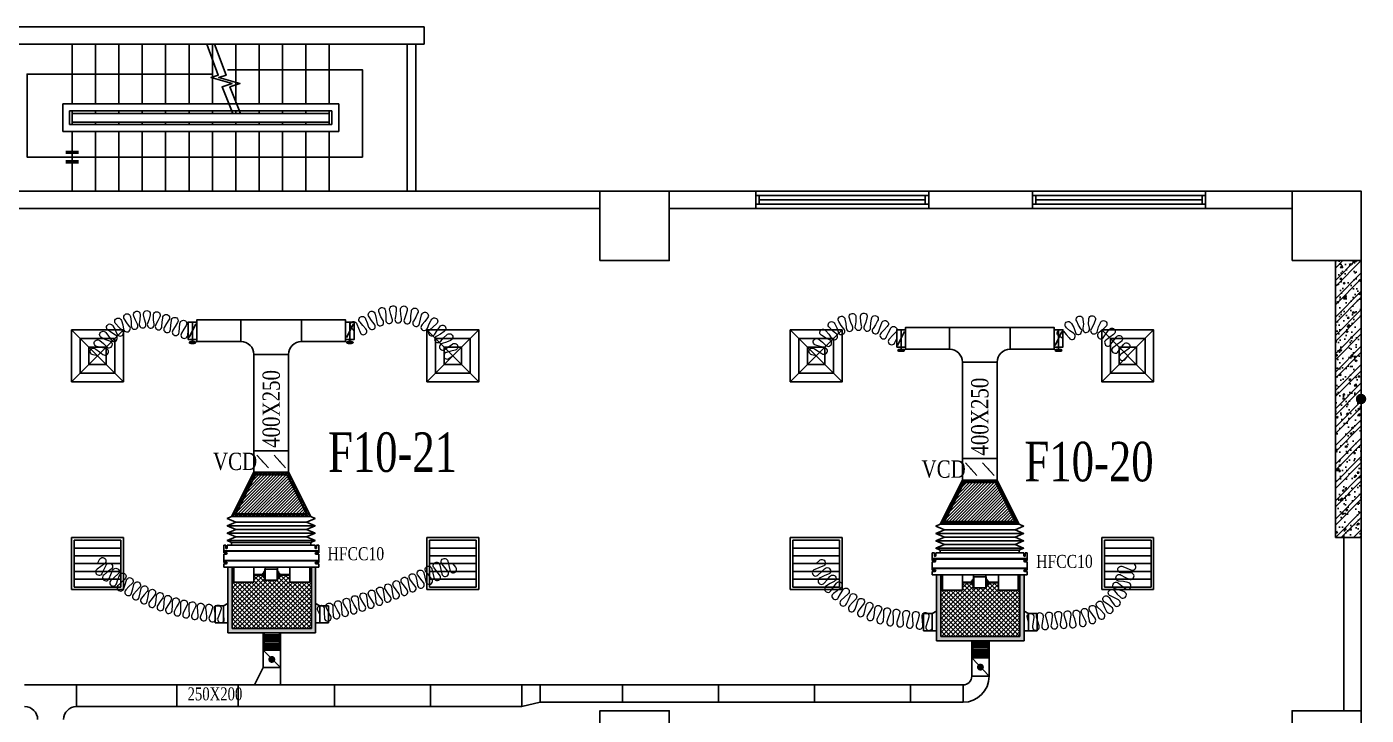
# Model space of a CAD drawing. Header units: metres. Extents: x 352651 to 1421851, y -87441 to -24441.
# Drawn here: x 1188707 to 1204189, y -40510 to -32560 of the extents above; entities that cross this region are included whole.
import ezdxf
from ezdxf.enums import TextEntityAlignment as Align

# ---------------------------------------------------------------- set-up
doc = ezdxf.new("R2010")
doc.units = ezdxf.units.M
doc.header["$LTSCALE"] = 300
doc.header["$MEASUREMENT"] = 0
for name, color, linetype in [('bat noi mem', 4, 'CONTINUOUS'), ('CUA', 8, 'CONTINUOUS'), ('CUAGIO', 2, 'CONTINUOUS'), ('HATCH', 145, 'CONTINUOUS'), ('KT', 1, 'CONTINUOUS'), ('THAY', 9, 'CONTINUOUS'), ('thiet bi', 11, 'CONTINUOUS'), ('TUONG', 7, 'CONTINUOUS'), ('vach', 6, 'CONTINUOUS')]:
    doc.layers.add(name, color=color, linetype=linetype)
doc.layers.add('noi mem', color=5, linetype='BATTING', lineweight=0)
doc.styles.add('PHU', font='vntimeh.shx', dxfattribs={"width": 0.8})
doc.styles.add('ROMANS', font='romans.shx', dxfattribs={"width": 0.75, "bigfont": 'romancvn.shx'})
doc.linetypes.add('BATTING', pattern='A,0.0001,-0.1,[134,ltypeshp.shx,S=0.1,R=0,X=-0.1,Y=0],-0.2,[134,ltypeshp.shx,S=0.1,R=180,X=0.1,Y=0],-0.1', length=0.4001)

# ---------------------------------------------------------------- blocks, each defined once
blk = doc.blocks.new('cot1')
at = {"layer": 'vach'}
blk.add_lwpolyline([(-400, -400), (400, -400), (400, 400), (-400, 400)], close=True, dxfattribs=at)
blk = doc.blocks.new('SAD')
at = {"layer": 'CUAGIO', "color": 8}
for p, q in [((-300, -300), (300, 300)), ((300, -300), (-300, 300))]:
    blk.add_line(p, q, dxfattribs=at)
at = {"layer": 'CUAGIO'}
blk.add_lwpolyline([(300, -300), (300, 300), (-300, 300), (-300, -300)], close=True, dxfattribs=at)
at = {"layer": 'CUAGIO', "color": 8}
for points in [[(200, -200), (200, 200), (-200, 200), (-200, -200)], [(100, -100), (100, 100), (-100, 100), (-100, -100)]]:
    blk.add_lwpolyline(points, close=True, dxfattribs=at)
blk = doc.blocks.new('SAG')
at = {"layer": 'CUAGIO'}
for p, q in [((-300, 300), (-300, -300)), ((300, 300), (-300, 300)), ((300, -300), (300, 300)), ((-300, -300), (300, -300))]:
    blk.add_line(p, q, dxfattribs=at)
at = {"layer": 'CUAGIO', "color": 8}
for p, q in [((-270, 270), (-270, -270)), ((270, 270), (-270, 270)), ((-180, -270), (-180, 270)), ((-90, -270), (-90, 270)), ((0, -270), (0, 270)), ((90, -270), (90, 270)), ((180, -270), (180, 270)), ((270, -270), (270, 270)), ((-270, -270), (270, -270))]:
    blk.add_line(p, q, dxfattribs=at)
blk = doc.blocks.new('1-van gio D200')
at = {"layer": 'CUAGIO'}
h = blk.add_hatch(dxfattribs=at)
h.set_pattern_fill('ANSI31', color=256, scale=100, style=0)
edge = h.paths.add_edge_path()
edge.add_ellipse((486127, -58494), major_axis=(-38.1, 0), ratio=0.310482, start_angle=0, end_angle=360, ccw=False)
for p, q in [((486167, -58437), (486087, -58277)), ((486127, -58257), (486127, -58494))]:
    blk.add_line(p, q, dxfattribs=at)
at = {"layer": 'CUAGIO', "const_width": 3}
for points in [[(486127, -58457), (486177, -58457), (486177, -58257), (486077, -58257), (486077, -58457), (486127, -58457)], [(486167, -58437), (486087, -58277)], [(486127, -58257), (486127, -58494)]]:
    blk.add_lwpolyline(points, dxfattribs=at)
at = {"layer": 'CUAGIO'}
blk.add_lwpolyline([(486177, -58457), (486077, -58457), (486077, -58257), (486177, -58257)], close=True, dxfattribs=at)
at = {"layer": 'CUAGIO', "const_width": 5.35}
blk.add_lwpolyline([(486131, -58357, -1), (486123, -58357, -1)], format="xyb", close=True, dxfattribs=at)
at = {"layer": 'CUAGIO', "extrusion": (0, 0, -1)}
blk.add_ellipse((486127, -58494), major_axis=(-38.1, 0), ratio=0.310482, start_param=-1.570796, end_param=4.712389, dxfattribs=at)
blk = doc.blocks.new('bac noi mem')
at = {"layer": 'bat noi mem'}
for p, q in [((493887, -64673), (493867, -64693)), ((494067, -64693), (493867, -64693)), ((493867, -64693), (493887, -64713)), ((493887, -64713), (493867, -64733)), ((494047, -64673), (493887, -64673)), ((494047, -64713), (493887, -64713)), ((494047, -64673), (494067, -64693)), ((494067, -64693), (494047, -64713)), ((494047, -64713), (494067, -64733)), ((494067, -64733), (493867, -64733)), ((493867, -64733), (493887, -64753)), ((493887, -64753), (493867, -64773)), ((494067, -64773), (493867, -64773)), ((493867, -64773), (493887, -64793)), ((493887, -64793), (493867, -64813)), ((494067, -64813), (493867, -64813)), ((493867, -64813), (493887, -64833)), ((493887, -64833), (493867, -64853)), ((494067, -64853), (493867, -64853)), ((493867, -64853), (493887, -64873)), ((494047, -64753), (493887, -64753)), ((494047, -64793), (493887, -64793)), ((494047, -64833), (493887, -64833)), ((494067, -64733), (494047, -64753)), ((494047, -64753), (494067, -64773)), ((494067, -64773), (494047, -64793)), ((494047, -64793), (494067, -64813)), ((494067, -64813), (494047, -64833)), ((494047, -64833), (494067, -64853)), ((494067, -64853), (494047, -64873)), ((494047, -64873), (493887, -64873))]:
    blk.add_line(p, q, dxfattribs=at)

msp = doc.modelspace()

# ---------------------------------------------------------------- hatches: boundary and pattern name
at = {"layer": 'CUAGIO'}
h = msp.add_hatch(dxfattribs=at)
h.set_pattern_fill('DOTS', color=256, scale=200, style=0)
h.set_pattern_definition([(0, (356591.88, -151738.956), (6.25, 12.5), [0, -12.5])])
h.paths.add_polyline_path([(1191732.1, -37705), (1191532.1, -37705), (1191532.1, -37735), (1191713.7, -37735), (1191835.7, -37977.1), (1191869.3, -37977.1)])
h.paths.add_polyline_path([(1191869.3, -37977.1), (1191835.7, -37977.1), (1191940.4, -38185), (1191532.1, -38185), (1191532.1, -38215), (1191989.1, -38215)])
h.paths.add_polyline_path([(1191532.1, -38185), (1191123.9, -38185), (1191228.6, -37977.1), (1191195, -37977.1), (1191075.1, -38215), (1191532.1, -38215)])
h.paths.add_polyline_path([(1191350.6, -37735), (1191532.1, -37735), (1191532.1, -37705), (1191332.1, -37705), (1191195, -37977.1), (1191228.6, -37977.1)])
h = msp.add_hatch(dxfattribs=at)
h.set_pattern_fill('ANSI31', color=256, scale=200, style=0)
h.set_pattern_definition([(45, (356591.88, -151738.956), (-17.6776695, 17.6776695), [])])
h.paths.add_polyline_path([(1191835.7, -37977.1), (1191532.1, -37977.1), (1191532.1, -38185), (1191940.4, -38185)])
h.paths.add_polyline_path([(1191713.7, -37735), (1191532.1, -37735), (1191532.1, -37977.1), (1191835.7, -37977.1)])
h.paths.add_polyline_path([(1191532.1, -37735), (1191350.6, -37735), (1191228.6, -37977.1), (1191532.1, -37977.1)])
h.paths.add_polyline_path([(1191532.1, -37977.1), (1191228.6, -37977.1), (1191123.9, -38185), (1191532.1, -38185)])
h = msp.add_hatch(dxfattribs=at)
h.set_pattern_fill('DOTS', color=256, scale=200, style=0)
h.set_pattern_definition([(0, (356591.88, -151738.829), (6.25, 12.5), [0, -12.5])])
h.paths.add_polyline_path([(1200130.7, -38273.9), (1199314.1, -38273.9), (1199540.9, -37823.9), (1199903.9, -37823.9)], flags=16)
h.paths.add_polyline_path([(1200179.4, -38303.9), (1199265.4, -38303.9), (1199522.4, -37793.9), (1199922.4, -37793.9)])
h = msp.add_hatch(dxfattribs=at)
h.set_pattern_fill('ANSI31', color=256, scale=200, style=0)
h.set_pattern_definition([(45, (356591.88, -151738.829), (-17.6776695, 17.6776695), [])])
h.paths.add_polyline_path([(1199981.1, -37977), (1199932.1, -37977), (1199932.1, -38273.9), (1200130.7, -38273.9)])
h.paths.add_polyline_path([(1199932.1, -37977), (1199463.7, -37977), (1199332.1, -38238.1), (1199332.1, -38273.9), (1199932.1, -38273.9)])
h.paths.add_polyline_path([(1199932.1, -37879.9), (1199903.9, -37823.9), (1199540.9, -37823.9), (1199463.7, -37977), (1199932.1, -37977)])
h.paths.add_polyline_path([(1199932.1, -37879.9), (1199932.1, -37977), (1199981.1, -37977)])
h = msp.add_hatch(dxfattribs=at)
h.set_pattern_fill('DOTS', color=2, scale=200, style=0)
h.set_pattern_definition([(0, (618427.114, 18031.954), (6.25, 12.5), [0, -12.5])])
h.paths.add_polyline_path([(1191996.1, -39510.5), (1191082.5, -39510.5), (1191082.5, -38800.5), (1191032.5, -38800.5), (1191032.5, -39510.5), (1191032.5, -39560.5), (1192046.1, -39560.5), (1192046.1, -39510.5), (1192046.1, -38800.5), (1191996.1, -38800.5)])
at = {"layer": 'CUAGIO', "ltscale": 1.5}
h = msp.add_hatch(dxfattribs=at)
h.set_pattern_fill('ANSI37', color=9, scale=300, style=0)
h.set_pattern_definition([(45, (729253.715, -450.908), (-26.5165043, 26.5165043), []), (135, (729253.715, -450.908), (-26.5165043, -26.5165043), [])])
h.paths.add_polyline_path([(1191996.1, -39510.5), (1191996.1, -38800.5), (1191977, -38800.5), (1191977, -38975.5), (1191746.8, -38975.5), (1191746.8, -38892.6), (1191627.1, -38892.6), (1191627.1, -38908.2), (1191616.6, -38908.2), (1191616.6, -38924), (1191606.7, -38924), (1191606.7, -38949, -1), (1191600.2, -38951.1), (1191464, -38951.1, -1), (1191457.6, -38949), (1191457.6, -38924), (1191447.7, -38924), (1191447.7, -38908.2), (1191437.1, -38908.2), (1191437.1, -38892.6), (1191331.9, -38892.6), (1191331.9, -38975.5), (1191101.7, -38975.5), (1191101.7, -38800.5), (1191082.5, -38800.5), (1191082.5, -39510.5)])
at = {"layer": 'CUAGIO'}
h = msp.add_hatch(dxfattribs=at)
h.set_pattern_fill('DOTS', color=2, scale=200, style=0)
h.set_pattern_definition([(0, (626617.373, 17943.081), (6.25, 12.5), [0, -12.5])])
h.paths.add_polyline_path([(1200186.4, -39599.4), (1199272.8, -39599.4), (1199272.8, -38889.4), (1199222.8, -38889.4), (1199222.8, -39599.4), (1199222.8, -39649.4), (1200236.4, -39649.4), (1200236.4, -39599.4), (1200236.4, -38889.4), (1200186.4, -38889.4)])
at = {"layer": 'CUAGIO', "ltscale": 1.5}
h = msp.add_hatch(dxfattribs=at)
h.set_pattern_fill('ANSI37', color=9, scale=300, style=0)
h.set_pattern_definition([(45, (737443.974, -539.78), (-26.5165043, 26.5165043), []), (135, (737443.974, -539.78), (-26.5165043, -26.5165043), [])])
h.paths.add_polyline_path([(1200186.4, -39599.4), (1200186.4, -38889.4), (1200167.3, -38889.4), (1200167.3, -39064.4), (1199937.1, -39064.4), (1199937.1, -38981.5), (1199817.4, -38981.5), (1199817.4, -38997.1), (1199806.9, -38997.1), (1199806.9, -39012.9), (1199797, -39012.9), (1199797, -39037.9, -1), (1199790.5, -39040), (1199654.3, -39040, -1), (1199647.8, -39037.9), (1199647.8, -39012.9), (1199637.9, -39012.9), (1199637.9, -38997.1), (1199627.4, -38997.1), (1199627.4, -38981.5), (1199522.1, -38981.5), (1199522.1, -39064.4), (1199291.9, -39064.4), (1199291.9, -38889.4), (1199272.8, -38889.4), (1199272.8, -39599.4)])
at = {"layer": 'HATCH', "linetype": 'Continuous'}
h = msp.add_hatch(dxfattribs=at)
h.set_pattern_fill('ANSI32,_O', color=256, scale=400)
h.set_pattern_definition([(45, (715499.62, -347750.56), (-106.066017, 106.066017), []), (45, (715570.34, -347750.56), (-106.066017, 106.066017), [])])
h.paths.add_polyline_path([(1204032.1, -35259.6), (1203832.1, -35259.6), (1203832.1, -38459.6), (1204032.1, -38459.6)])
h.paths.add_polyline_path([(1204132.1, -35259.6), (1204032.1, -35259.6), (1204032.1, -38459.6), (1204132.1, -38459.6)])
h = msp.add_hatch(dxfattribs=at)
h.set_pattern_fill('AR-CONC,_O', color=256, scale=30)
h.set_pattern_definition([(50, (715499.62, -347750.56), (215.178055, -18.82564), [22.5, -247.5]), (355, (715499.62, -347750.56), (-41.6254, 225.65764), [18, -198]), (100.4514, (715517.56, -347752.12), (173.552815, 206.83186), [19.12206, -210.34263]), (46.1842, (715499.62, -347690.56), (320.17231, -49.6557), [33.75, -371.25]), (96.6356, (715526.3, -347694.7), (280.39881, 292.23536), [28.68309, -315.5139]), (351.1842, (715499.62, -347690.56), (280.39858, 292.23558), [27, -297]), (21, (715529.62, -347705.56), (179.072116, -120.785667), [22.5, -247.5]), (326, (715529.62, -347705.56), (72.9946, 217.54501), [18, -198]), (71.4514, (715544.55, -347715.62), (252.06679, 96.75915), [19.12206, -210.34263]), (37.5, (715499.624, -347750.556), (3.647957, 99.868156), [0, -195.6, 0, -201, 0, -198.75]), (7.5, (715499.62, -347750.56), (78.920861, 118.323514), [0, -114.6, 0, -191.1, 0, -75.75]), (327.5, (715432.724, -347750.556), (160.146731, -6.766462), [0, -75, 0, -234, 0, -310.5]), (317.5, (715402.72, -347750.56), (174.95585, 30.031495), [0, -97.5, 0, -155.4, 0, -220.5])])
h.paths.add_polyline_path([(1204032.1, -35259.6), (1203832.1, -35259.6), (1203832.1, -38459.6), (1204032.1, -38459.6)])
h.paths.add_polyline_path([(1204132.1, -35259.6), (1204032.1, -35259.6), (1204032.1, -38459.6), (1204132.1, -38459.6), (1204132.1, -36888, -0.4466567), (1204098.9, -36858.2, -0.4466567), (1204132.1, -36828.4)])

# ---------------------------------------------------------------- linework, layer by layer
at = {"layer": 'bat noi mem'}
for p, q in [((1191989.1, -38215), (1191075.1, -38215)), ((1192039.1, -38322.2), (1191025.1, -38322.2)), ((1191125.1, -38279.3), (1191939.1, -38279.3)), ((1191125.1, -38365), (1191939.1, -38365)), ((1200179.4, -38303.9), (1199265.4, -38303.9)), ((1199315.4, -38368.2), (1200129.4, -38368.2)), ((1192039.1, -38407.9), (1191025.1, -38407.9)), ((1191025.1, -38493.6), (1192039.1, -38493.6)), ((1191939.1, -38450.8), (1191125.1, -38450.8)), ((1200229.4, -38411.1), (1199215.4, -38411.1)), ((1200229.4, -38496.8), (1199215.4, -38496.8)), ((1199315.4, -38453.9), (1200129.4, -38453.9)), ((1200129.4, -38539.6), (1199315.4, -38539.6)), ((1199215.4, -38582.5), (1200229.4, -38582.5))]:
    msp.add_line(p, q, dxfattribs=at)
for points in [[(1191075.1, -38515), (1191025.1, -38493.6), (1191125.1, -38450.8), (1191025.1, -38407.9), (1191125.1, -38365), (1191025.1, -38322.2), (1191125.1, -38279.3), (1191025.1, -38236.5), (1191075.1, -38215)], [(1191989.1, -38515), (1192039.1, -38493.6), (1191939.1, -38450.8), (1192039.1, -38407.9), (1191939.1, -38365), (1192039.1, -38322.2), (1191939.1, -38279.3), (1192039.1, -38236.5), (1191989.1, -38215)], [(1199265.4, -38603.9), (1199215.4, -38582.5), (1199315.4, -38539.6), (1199215.4, -38496.8), (1199315.4, -38453.9), (1199215.4, -38411.1), (1199315.4, -38368.2), (1199215.4, -38325.3), (1199265.4, -38303.9)], [(1200179.4, -38603.9), (1200229.4, -38582.5), (1200129.4, -38539.6), (1200229.4, -38496.8), (1200129.4, -38453.9), (1200229.4, -38411.1), (1200129.4, -38368.2), (1200229.4, -38325.3), (1200179.4, -38303.9)]]:
    msp.add_lwpolyline(points, dxfattribs=at)
at = {"layer": 'CUA', "linetype": 'Continuous'}
for p, q in [((1197132.1, -34509.6), (1199132.1, -34509.6)), ((1199132.1, -34509.6), (1197132.1, -34509.6)), ((1200332.1, -34509.6), (1202332.1, -34509.6)), ((1202332.1, -34509.6), (1200332.1, -34509.6)), ((1199132.1, -34609.6), (1197132.1, -34609.6)), ((1199092.1, -34559.6), (1197172.1, -34559.6)), ((1202332.1, -34609.6), (1200332.1, -34609.6)), ((1202292.1, -34559.6), (1200372.1, -34559.6))]:
    msp.add_line(p, q, dxfattribs=at)
for points in [[(1197132.1, -34609.6), (1197172.1, -34609.6), (1197172.1, -34509.6), (1197132.1, -34509.6)], [(1199132.1, -34609.6), (1199092.1, -34609.6), (1199092.1, -34509.6), (1199132.1, -34509.6)], [(1200332.1, -34609.6), (1200372.1, -34609.6), (1200372.1, -34509.6), (1200332.1, -34509.6)], [(1202332.1, -34609.6), (1202292.1, -34609.6), (1202292.1, -34509.6), (1202332.1, -34509.6)]]:
    msp.add_lwpolyline(points, close=True, dxfattribs=at)
at = {"layer": 'CUAGIO', "ltscale": 1.5}
for p, q in [((1191882.1, -35945), (1191182.1, -35945)), ((1200072.4, -36033.9), (1199372.4, -36033.9)), ((1189282.1, -40160.3), (1188682.1, -40160.3))]:
    msp.add_line(p, q, dxfattribs=at)
at = {"layer": 'CUAGIO', "color": 2}
for p, q in [((1191332.1, -36345), (1191332.1, -37455)), ((1191732.1, -37455), (1191732.1, -36345)), ((1199522.4, -36433.9), (1199522.4, -37543.9)), ((1199922.4, -37543.9), (1199922.4, -36433.9)), ((1191032.5, -39510.5), (1191032.5, -39560.5)), ((1191996.1, -39510.5), (1191082.5, -39510.5)), ((1192046.1, -39510.5), (1192046.1, -39560.5)), ((1199222.8, -39599.4), (1199222.8, -39649.4)), ((1200186.4, -39599.4), (1199272.8, -39599.4)), ((1200236.4, -39599.4), (1200236.4, -39649.4))]:
    msp.add_line(p, q, dxfattribs=at)
at = {"layer": 'CUAGIO'}
for p, q in [((1191732.1, -36345), (1191332.1, -36345)), ((1199922.4, -36433.9), (1199522.4, -36433.9)), ((1191499.1, -37654.3), (1191365.2, -37505.8)), ((1191699.1, -37654.3), (1191565.2, -37505.8)), ((1199689.3, -37743.2), (1199555.5, -37594.6)), ((1199889.3, -37743.2), (1199755.5, -37594.6)), ((1191032.5, -39510.5), (1191032.5, -38800.5)), ((1191082.5, -38800.5), (1191082.5, -38800.5)), ((1191082.5, -39510.5), (1191082.5, -38800.5)), ((1191996.1, -38800.5), (1191996.1, -38800.5)), ((1191996.1, -39510.5), (1191996.1, -38800.5)), ((1192046.1, -39510.5), (1192046.1, -38800.5)), ((1199222.8, -39599.4), (1199222.8, -38889.4)), ((1199272.8, -38889.4), (1199272.8, -38889.4)), ((1199272.8, -39599.4), (1199272.8, -38889.4)), ((1200186.4, -38889.4), (1200186.4, -38889.4)), ((1200186.4, -39599.4), (1200186.4, -38889.4)), ((1200236.4, -39599.4), (1200236.4, -38889.4)), ((1190882.8, -39245.2), (1190882.8, -39445.2)), ((1190982.5, -39245.2), (1190982.5, -39445.2)), ((1190982.5, -39445.2), (1190982.5, -39245.2)), ((1190982.5, -39445.2), (1190982.5, -39245.2)), ((1192096.1, -39445.2), (1192096.1, -39245.2)), ((1192096.1, -39445.2), (1192096.1, -39245.2)), ((1192096.1, -39445.2), (1192096.1, -39245.2)), ((1192195.8, -39245.2), (1192195.8, -39445.2)), ((1190982.5, -39445.2), (1190882.8, -39445.2)), ((1192096.1, -39445.2), (1192195.8, -39445.2)), ((1199073.1, -39334.1), (1199073.1, -39534.1)), ((1199172.8, -39334.1), (1199172.8, -39534.1)), ((1199172.8, -39534.1), (1199172.8, -39334.1)), ((1199172.8, -39534.1), (1199172.8, -39334.1)), ((1200286.4, -39534.1), (1200286.4, -39334.1)), ((1200286.4, -39534.1), (1200286.4, -39334.1)), ((1200286.4, -39534.1), (1200286.4, -39334.1)), ((1200386.1, -39334.1), (1200386.1, -39534.1)), ((1192046.1, -39560.5), (1191032.5, -39560.5)), ((1199172.8, -39534.1), (1199073.1, -39534.1)), ((1200286.4, -39534.1), (1200386.1, -39534.1)), ((1191439.3, -39960.5), (1191439.3, -39740.6)), ((1191639.3, -39760.5), (1191439.3, -39760.5)), ((1191439.3, -39760.5), (1191639.3, -39960.5)), ((1191639.3, -40160.5), (1191639.3, -39740.6)), ((1200236.4, -39649.4), (1199222.8, -39649.4)), ((1199829.6, -40060.3), (1199829.6, -39649.4)), ((1199629.6, -40060.3), (1199629.6, -39835.1)), ((1199829.6, -39849.4), (1199629.6, -39849.4)), ((1199629.6, -39849.4), (1199829.6, -40060.3)), ((1199829.6, -40060.3), (1199829.6, -39915.3)), ((1191439.3, -39960.5), (1191339.3, -40160.5)), ((1191439.3, -39960.5), (1191639.3, -39960.5)), ((1191639.3, -39960.5), (1191439.3, -39960.5)), ((1199629.6, -40060.3), (1199829.6, -40060.3)), ((1199829.6, -40060.3), (1199629.6, -40060.3)), ((1199829.6, -40060.3), (1199629.6, -40060.3)), ((1189282.1, -40160.3), (1199529.6, -40160.3)), ((1189282.1, -40160.3), (1189282.1, -40410.3)), ((1190442, -40160.3), (1190442, -40410.3)), ((1191152, -40160.3), (1191152, -40410.3)), ((1192262, -40160.3), (1192262, -40410.3)), ((1193372, -40160.3), (1193372, -40410.3)), ((1194430.8, -40410.3), (1194430.8, -40160.3)), ((1194640.8, -40160.3), (1194640.8, -40360.3)), ((1195592, -40160.3), (1195592, -40360.3)), ((1196702, -40160.3), (1196702, -40360.3)), ((1197812, -40160.3), (1197812, -40360.3)), ((1198922, -40160.3), (1198922, -40360.3)), ((1199529.6, -40160.3), (1199529.6, -40360.3)), ((1194430.8, -40410.3), (1194640.8, -40360.3)), ((1194640.8, -40360.3), (1199529.6, -40360.3)), ((1189282.1, -40410.3), (1194430.8, -40410.3))]:
    msp.add_line(p, q, dxfattribs=at)
for points in [[(1190622.1, -35970), (1190672.1, -35970), (1190672.1, -36170), (1190622.1, -36170)], [(1191182.1, -36195), (1190672.1, -36195), (1190672.1, -35945), (1191182.1, -35945)], [(1191882.1, -36195), (1192392.1, -36195), (1192392.1, -35945), (1191882.1, -35945)], [(1192392.1, -35970), (1192442.1, -35970), (1192442.1, -36170), (1192392.1, -36170)], [(1198812.4, -36058.9), (1198862.4, -36058.9), (1198862.4, -36258.9), (1198812.4, -36258.9)], [(1199372.4, -36283.9), (1198862.4, -36283.9), (1198862.4, -36033.9), (1199372.4, -36033.9)], [(1200072.4, -36283.9), (1200582.4, -36283.9), (1200582.4, -36033.9), (1200072.4, -36033.9)], [(1200582.4, -36058.9), (1200632.4, -36058.9), (1200632.4, -36258.9), (1200582.4, -36258.9)], [(1191332.1, -37455), (1191732.1, -37455), (1191732.1, -37705), (1191332.1, -37705)], [(1199522.4, -37543.9), (1199922.4, -37543.9), (1199922.4, -37793.9), (1199522.4, -37793.9)], [(1191989.1, -38215), (1191075.1, -38215), (1191332.1, -37705), (1191732.1, -37705)], [(1191940.4, -38185), (1191123.9, -38185), (1191350.6, -37735), (1191713.7, -37735)], [(1200179.4, -38303.9), (1199265.4, -38303.9), (1199522.4, -37793.9), (1199922.4, -37793.9)], [(1200130.7, -38273.9), (1199314.1, -38273.9), (1199540.9, -37823.9), (1199903.9, -37823.9)], [(1191439.3, -39760.5), (1191639.3, -39760.5), (1191639.3, -39560.5), (1191439.3, -39560.5)], [(1199829.6, -39649.4), (1199629.6, -39649.4), (1199629.6, -39849.4), (1199829.6, -39849.4)]]:
    msp.add_lwpolyline(points, close=True, dxfattribs=at)
for points, const_width in [([(1191427.1, -37580, 1), (1191437.1, -37580, 1)], 10), ([(1191627.1, -37580, 1), (1191637.1, -37580, 1)], 10), ([(1199617.4, -37668.9, 1), (1199627.4, -37668.9, 1)], 10), ([(1199817.4, -37668.9, 1), (1199827.4, -37668.9, 1)], 10), ([(1191519.3, -39866, 1), (1191559.3, -39866, 1)], 40), ([(1199709.6, -39954.9, 1), (1199749.6, -39954.9, 1)], 40)]:
    msp.add_lwpolyline(points, format="xyb", close=True, dxfattribs=dict(at, const_width=const_width))
for points in [[(1190882.8, -39245.2), (1190982.5, -39245.2)], [(1191032.5, -39220), (1190982.5, -39245.2)], [(1192046.1, -39220), (1192096.1, -39245.2)], [(1192195.8, -39245.2), (1192096.1, -39245.2)], [(1199222.8, -39308.9), (1199172.8, -39334.1)], [(1200236.4, -39308.9), (1200286.4, -39334.1)], [(1190982.5, -39445.2), (1191032.5, -39445.2)], [(1192096.1, -39445.2), (1192046.1, -39445.2)], [(1199073.1, -39334.1), (1199172.8, -39334.1)], [(1200386.1, -39334.1), (1200286.4, -39334.1)], [(1199172.8, -39534.1), (1199222.8, -39534.1)], [(1200286.4, -39534.1), (1200236.4, -39534.1)]]:
    msp.add_lwpolyline(points, dxfattribs=at)
for centre, radius, start, end in [((1191182.1, -36345), 150, 0, 90), ((1191882.1, -36345), 150, 90, 180), ((1199372.4, -36433.9), 150, 0, 90), ((1200072.4, -36433.9), 150, 90, 180), ((1199529.6, -40060.3), 100, 270, 0), ((1199529.6, -40060.3), 300, 270, 0), ((1189282.1, -40560.3), 400, 90, 90.03177), ((1188682.1, -40560.3), 150, 360, 90), ((1189282.1, -40560.3), 150, 90, 180)]:
    msp.add_arc(centre, radius, start, end, dxfattribs=at)
at = {"layer": 'HATCH'}
msp.add_lwpolyline([(1190852.1, -33104.6), (1188711.2, -33104.6), (1188711.2, -34064.6), (1189232.1, -34064.6), (1192586.6, -34064.6), (1192586.6, -33054.6), (1191122.1, -33054.6), (1191028.7, -33054.6)], dxfattribs=at)
at = {"layer": 'HATCH', "const_width": 40}
for points in [[(1189157.1, -34009.6), (1189307.1, -34009.6)], [(1189157.1, -34119.6), (1189307.1, -34119.6)]]:
    msp.add_lwpolyline(points, dxfattribs=at)
at = {"layer": 'HATCH', "linetype": 'Continuous', "const_width": 60}
msp.add_lwpolyline([(1204158.9, -36858.2, -1), (1204098.9, -36858.2, -1)], format="xyb", close=True, dxfattribs=at)
at = {"layer": 'noi mem', "linetype": 'ByBlock', "ltscale": 1.5}
for points in [[(1189524.5, -36359.6), (1189474.3, -36349.2, -1.3333333), (1189505.2, -36280.9), (1189546.1, -36311.8), (1189587, -36342.7, 1.3333333), (1189618, -36274.3), (1189567.8, -36264), (1189517.7, -36250.6, -1.3333333), (1189552.3, -36184.1), (1189592, -36217.5), (1189627.4, -36253.7, 1.3333333), (1189668.1, -36190.7), (1189620.5, -36173.4), (1189573.7, -36151, -1.3333333), (1189620, -36092), (1189652.9, -36132.1), (1189680.9, -36174.3, 1.3333333), (1189732.5, -36119.9), (1189688.9, -36094.1), (1189647.1, -36063.4, -1.3333333), (1189703.5, -36014), (1189728.4, -36059.5), (1189748.2, -36106.2, 1.3333333), (1189809, -36062.2), (1189770.9, -36028.8), (1189735.4, -35991, -1.3333333), (1189800, -35952.8), (1189816, -36002.1), (1189826.9, -36051.6, 1.3333333), (1189894.7, -36019.6), (1189863.5, -35979.8), (1189835.6, -35936, -1.3333333), (1189906.1, -35910.5), (1189912.8, -35961.9), (1189914.3, -36012.5, 1.3333333), (1189986.9, -35993.6), (1189963.5, -35948.7), (1189944.3, -35900.5, -1.3333333), (1190018.3, -35888.4), (1190015.3, -35940.2), (1190007.5, -35990.3, 1.3333333), (1190082.3, -35985.1), (1190067.6, -35936.6), (1190057.6, -35885.7, -1.3333333), (1190132.5, -35887.5), (1190120.1, -35937.8), (1190103.1, -35985.6, 1.3333333), (1190177.6, -35994.3), (1190172.1, -35943.9), (1190171.6, -35892.1, -1.3333333), (1190245, -35907.7), (1190223.4, -35954.8), (1190198.1, -35998.8, 1.3333333), (1190269.8, -36020.9), (1190273.6, -35970.3), (1190278.7, -35919.3, -1.3333333), (1190349.9, -35943), (1190323.3, -35986.9), (1190296.8, -36030.7, 1.3333333), (1190367.9, -36054.5), (1190373.1, -36003.5), (1190378.3, -35952.5, -1.3333333), (1190449.4, -35976.3), (1190422.9, -36020.2), (1190396.3, -36064, 1.3333333), (1190467.5, -36087.8), (1190472.6, -36036.8), (1190477.8, -35985.8, -1.3333333), (1190548.9, -36009.6), (1190522.4, -36053.4), (1190495.8, -36097.3, 1.3333333), (1190567, -36121), (1190572.1, -36070)], [(1192492.1, -36070), (1192459.1, -36031.6, -1.3333333), (1192523.3, -35992.8), (1192542, -36039.9), (1192560.7, -36087, 1.3333333), (1192624.9, -36048.2), (1192591.9, -36009.7), (1192558.8, -35971.3, -1.3333333), (1192623, -35932.4), (1192641.7, -35979.5), (1192658.7, -36026.7, 1.3333333), (1192724, -35989.9), (1192692.5, -35951), (1192664, -35908.3, -1.3333333), (1192732.3, -35877.3), (1192745.6, -35926.9), (1192754, -35976.2, 1.3333333), (1192824.8, -35951.4), (1192800.6, -35907.6), (1192780, -35860.6, -1.3333333), (1192852.7, -35842.1), (1192857, -35893.3), (1192856.6, -35943.4, 1.3333333), (1192930.7, -35931.4), (1192914.6, -35884), (1192902.6, -35834.1, -1.3333333), (1192977.4, -35828.7), (1192972.7, -35879.9), (1192963.5, -35929.1, 1.3333333), (1193038.5, -35930.3), (1193030.9, -35880.8), (1193028, -35829.6, -1.3333333), (1193102.5, -35837.5), (1193088.9, -35887), (1193071.1, -35933.8, 1.3333333), (1193144.7, -35948.3), (1193146, -35898.2), (1193152.1, -35847.3, -1.3333333), (1193224.2, -35868.2), (1193202, -35914.5), (1193176.3, -35957.4, 1.3333333), (1193246.2, -35984.6), (1193256.3, -35935.6), (1193271.3, -35886.5, -1.3333333), (1193338.5, -35919.8), (1193308.5, -35961.5), (1193275.6, -35999.2, 1.3333333), (1193339.7, -36038.3), (1193358.2, -35991.8), (1193381.6, -35946.1, -1.3333333), (1193441.9, -35990.7), (1193405.1, -36026.5), (1193366.1, -36057.9, 1.3333333), (1193422.2, -36107.6), (1193448.7, -36065.1), (1193479.7, -36024.3, -1.3333333), (1193531.2, -36078.8), (1193488.7, -36107.5), (1193444.8, -36131.5, 1.3333333), (1193491.2, -36190.4), (1193524.8, -36153.2), (1193562.6, -36118.4, -1.3333333), (1193603.7, -36181.2), (1193556.7, -36201.9), (1193509.3, -36217.8, 1.3333333), (1193544.6, -36284), (1193584.2, -36253.3), (1193626.4, -36225, -1.3333333), (1193657.4, -36293.3), (1193608.3, -36306.4), (1193559.2, -36319.2, 1.3333333), (1193589.9, -36387.7), (1193632.1, -36359.6)], [(1197832.1, -36359.6), (1197782.8, -36347.9, -1.3333333), (1197811.8, -36278.7), (1197854.7, -36305.7), (1197897.4, -36332.9, 1.3333333), (1197926.7, -36263.9), (1197877.6, -36252), (1197828.8, -36235.4, -1.3333333), (1197864.1, -36169.2), (1197905.1, -36200.5), (1197940.6, -36235.4, 1.3333333), (1197983.5, -36173.8), (1197938.4, -36152.6), (1197894.8, -36125.1, -1.3333333), (1197944.6, -36069), (1197977.1, -36109), (1198003.6, -36151.2, 1.3333333), (1198059.6, -36101.4), (1198020.7, -36070.2), (1197984.8, -36033.2, -1.3333333), (1198046.3, -35990.3), (1198068.6, -36036.8), (1198084.4, -36084, 1.3333333), (1198150.6, -36048.7), (1198120.1, -36009.3), (1198093.8, -35964.9, -1.3333333), (1198163.6, -35937.6), (1198174.4, -35988), (1198178.8, -36037.6, 1.3333333), (1198251.3, -36018.7), (1198230.9, -35973.2), (1198215.7, -35924, -1.3333333), (1198290, -35913.7), (1198288.7, -35965.2), (1198281.3, -36014.5, 1.3333333), (1198356.3, -36013.1), (1198347, -35964.1), (1198343.7, -35912.7, -1.3333333), (1198418.4, -35920), (1198405.1, -35969.8), (1198386.4, -36016.1, 1.3333333), (1198459.7, -36032.1), (1198462.1, -35982.4), (1198470.9, -35931.6, -1.3333333), (1198541.8, -35956.2), (1198517.2, -36001.5), (1198488.3, -36042.1, 1.3333333), (1198555.7, -36074.8), (1198569.7, -36027), (1198590.1, -35979.7, -1.3333333), (1198653.3, -36020.1), (1198618.9, -36058.4), (1198583.4, -36094.6, 1.3333333), (1198644.9, -36137.6), (1198666.7, -36091.9), (1198688.6, -36046.2, -1.3333333), (1198750, -36089.2), (1198714.6, -36125.4), (1198679.1, -36161.6, 1.3333333), (1198740.5, -36204.6), (1198762.4, -36158.9)], [(1200682.4, -36158.9), (1200639.9, -36131.5, -1.3333333), (1200689.6, -36075.4), (1200722, -36114.2), (1200753.6, -36153.3, 1.3333333), (1200804, -36097.7), (1200762, -36070), (1200723.9, -36034.4, -1.3333333), (1200782.7, -35987.8), (1200808.7, -36033), (1200823.1, -36079.9, 1.3333333), (1200890.4, -36046.9), (1200862.2, -36006.8), (1200842.3, -35958.6, -1.3333333), (1200915.1, -35940.6), (1200920, -35992.5), (1200913.6, -36041.1, 1.3333333), (1200988.6, -36039.1), (1200979.5, -35990.9), (1200981.5, -35938.7, -1.3333333), (1201055.2, -35952.6), (1201038.1, -36001.9), (1201012.1, -36043.5, 1.3333333), (1201081.2, -36072.7), (1201092.9, -36025.1), (1201116.3, -35978.5, -1.3333333), (1201177.6, -36021.7), (1201141.6, -36059.4), (1201101.3, -36089.5, 1.3333333), (1201154.9, -36142), (1201184.2, -36101.2), (1201214.1, -36060.4, -1.3333333), (1201267.2, -36113.4), (1201226.4, -36143.4), (1201185.6, -36173.3, 1.3333333), (1201238.7, -36226.3), (1201268.6, -36185.5), (1201298.5, -36144.8, -1.3333333), (1201351.6, -36197.8), (1201310.8, -36227.7), (1201270, -36257.7, 1.3333333), (1201323.1, -36310.7), (1201353, -36269.9), (1201382.9, -36229.2, -1.3333333), (1201436, -36282.2), (1201395.2, -36312.1), (1201354.4, -36342.1, 1.3333333), (1201407.4, -36395.1), (1201437.4, -36354.3)], [(1189524.5, -38759.6), (1189546.8, -38713.1, -1.3333333), (1189604.6, -38761), (1189563.1, -38791.5), (1189521.5, -38822.1, 1.3333333), (1189579.3, -38869.9), (1189601.6, -38823.5), (1189623.3, -38776.9, -1.3333333), (1189681.6, -38824.1), (1189640.5, -38855), (1189600, -38887, 1.3333333), (1189659.3, -38933), (1189680.1, -38885.7), (1189699.7, -38838.2, -1.3333333), (1189760, -38882.7), (1189720.4, -38915.4), (1189681.3, -38949.2, 1.3333333), (1189742.6, -38992.4), (1189761.3, -38944.3), (1189778.8, -38895.9, -1.3333333), (1189841, -38937.8), (1189802.9, -38972.2), (1189765.3, -39007.7, 1.3333333), (1189828.5, -39048.1), (1189845, -38999.2), (1189860.3, -38950.1, -1.3333333), (1189924.4, -38989.1), (1189887.8, -39025.2), (1189851.9, -39062.4, 1.3333333), (1189916.8, -39099.9), (1189931.2, -39050.3), (1189944.2, -39000.6, -1.3333333), (1190010, -39036.7), (1189975.1, -39074.4), (1189940.9, -39113.1, 1.3333333), (1190007.4, -39147.7), (1190019.5, -39097.5), (1190030.3, -39047.3, -1.3333333), (1190097.6, -39080.4), (1190064.4, -39119.6), (1190032, -39159.8, 1.3333333), (1190100, -39191.4), (1190109.8, -39140.7), (1190118.4, -39090, -1.3333333), (1190187.1, -39120.1), (1190155.7, -39160.8), (1190125.1, -39202.4, 1.3333333), (1190194.5, -39230.9), (1190202, -39179.8), (1190208.3, -39128.8, -1.3333333), (1190278.3, -39155.8), (1190248.7, -39197.8), (1190220, -39240.8, 1.3333333), (1190290.6, -39266.2), (1190295.9, -39214.8), (1190299.9, -39163.5, -1.3333333), (1190371, -39187.3), (1190343.3, -39230.6), (1190316.6, -39274.9, 1.3333333), (1190388.2, -39297), (1190391.2, -39245.5), (1190392.9, -39194.1, -1.3333333), (1190465, -39214.7), (1190439.3, -39259.2), (1190414.6, -39304.6, 1.3333333), (1190487.1, -39323.5), (1190487.8, -39271.9), (1190487.2, -39220.5, -1.3333333), (1190560.1, -39237.8), (1190536.5, -39283.5), (1190513.8, -39329.9, 1.3333333), (1190587.1, -39345.6), (1190585.5, -39293.9), (1190582.6, -39242.6, -1.3333333), (1190656.2, -39256.7), (1190634.6, -39303.3), (1190614.1, -39350.7, 1.3333333), (1190688, -39363.1), (1190684, -39311.6), (1190678.8, -39260.5, -1.3333333), (1190753.1, -39271.2), (1190733.6, -39318.8), (1190715.1, -39367, 1.3333333), (1190789.6, -39376.1), (1190783.3, -39324.8), (1190776, -39273.9, -1.3333333), (1190850.6, -39281.6), (1190833.1, -39330), (1190815.6, -39378.5, 1.3333333), (1190890.2, -39386.1), (1190882.9, -39335.1), (1190875.6, -39284.1, -1.3333333), (1190950.2, -39291.7), (1190932.7, -39340.2), (1190915.3, -39388.6, 1.3333333), (1190989.9, -39396.2), (1190982.5, -39345.2)], [(1192096.1, -39345.2), (1192072.2, -39299.8, -1.3333333), (1192144.8, -39281), (1192146, -39332.3), (1192147.1, -39383.7, 1.3333333), (1192219.7, -39364.9), (1192195.8, -39319.4), (1192171.7, -39274.1, -1.3333333), (1192244.3, -39255), (1192245.6, -39306.3), (1192247.4, -39357.7, 1.3333333), (1192319.8, -39338), (1192295.3, -39292.8), (1192270.5, -39247.9, -1.3333333), (1192342.7, -39227.6), (1192344.9, -39278.8), (1192347.5, -39330.2, 1.3333333), (1192419.6, -39309.3), (1192394.3, -39264.5), (1192368.7, -39220, -1.3333333), (1192440.6, -39198.5), (1192443.7, -39249.7), (1192447.2, -39301, 1.3333333), (1192518.8, -39278.9), (1192492.9, -39234.5), (1192466.6, -39190.5, -1.3333333), (1192538, -39167.8), (1192541.9, -39219), (1192546.3, -39270.2, 1.3333333), (1192617.6, -39247), (1192590.9, -39203), (1192563.9, -39159.4, -1.3333333), (1192635, -39135.6), (1192639.7, -39186.7), (1192644.9, -39237.8, 1.3333333), (1192715.8, -39213.4), (1192688.4, -39169.9), (1192660.7, -39126.7, -1.3333333), (1192731.4, -39101.7), (1192736.9, -39152.7), (1192743, -39203.8, 1.3333333), (1192813.5, -39178.2), (1192785.3, -39135.2), (1192756.9, -39092.4, -1.3333333), (1192827.2, -39066.3), (1192833.6, -39117.2), (1192840.5, -39168.2, 1.3333333), (1192910.5, -39141.4), (1192881.7, -39098.8), (1192852.6, -39056.6, -1.3333333), (1192922.4, -39029.3), (1192929.7, -39080.1), (1192937.4, -39130.9, 1.3333333), (1193007, -39103.1), (1192977.5, -39061), (1192947.7, -39019.2, -1.3333333), (1193017, -38990.8), (1193025.1, -39041.4), (1193033.6, -39092.1, 1.3333333), (1193102.8, -39063.1), (1193072.6, -39021.5), (1193042.1, -38980.2, -1.3333333), (1193111, -38950.7), (1193119.9, -39001.2), (1193129.3, -39051.8, 1.3333333), (1193197.9, -39021.6), (1193167.1, -38980.5), (1193135.9, -38939.7, -1.3333333), (1193204.3, -38909), (1193214, -38959.4), (1193224.2, -39009.8, 1.3333333), (1193292.4, -38978.5), (1193260.8, -38938), (1193229, -38897.7, -1.3333333), (1193296.9, -38865.9), (1193307.5, -38916.1), (1193318.5, -38966.3, 1.3333333), (1193386.1, -38933.9), (1193353.9, -38893.9), (1193321.6, -38854, -1.3333333), (1193389.1, -38821.4), (1193400.3, -38871.5), (1193411.4, -38921.6, 1.3333333), (1193479, -38889), (1193446.7, -38849.1), (1193414.3, -38809.2, -1.3333333), (1193481.9, -38776.6), (1193493, -38826.7), (1193504.2, -38876.9, 1.3333333), (1193571.7, -38844.3), (1193539.4, -38804.3), (1193507.1, -38764.4, -1.3333333), (1193574.6, -38731.8), (1193585.8, -38782), (1193596.9, -38832.1, 1.3333333), (1193664.5, -38799.5), (1193632.1, -38759.6)], [(1197832.1, -38759.6), (1197869.5, -38725.1, -1.3333333), (1197909.5, -38788.6), (1197862.2, -38807.4), (1197814.9, -38826.2, 1.3333333), (1197854.9, -38889.6), (1197892.3, -38855.1), (1197928.2, -38819.5, -1.3333333), (1197970.3, -38881.6), (1197924, -38901.8), (1197878.2, -38924.7, 1.3333333), (1197923.3, -38984.6), (1197958, -38946.9), (1197990.2, -38908.1, -1.3333333), (1198038.1, -38965.8), (1197994, -38990.4), (1197950.6, -39017.5, 1.3333333), (1198001.3, -39072.8), (1198032.1, -39032), (1198060.5, -38990.2, -1.3333333), (1198113.8, -39043), (1198072.2, -39071.8), (1198031.6, -39103, 1.3333333), (1198087.3, -39153.2), (1198114.1, -39109.5), (1198138.4, -39065.2, -1.3333333), (1198196.5, -39112.7), (1198157.9, -39145.3), (1198120.5, -39180.2, 1.3333333), (1198180.8, -39224.8), (1198203.2, -39178.8), (1198223.1, -39132.4, -1.3333333), (1198285.5, -39174), (1198250.2, -39210.2), (1198216.3, -39248.6, 1.3333333), (1198280.7, -39287.2), (1198298.6, -39239.2), (1198313.9, -39191.1, -1.3333333), (1198380, -39226.5), (1198348.3, -39265.9), (1198318.3, -39307.4, 1.3333333), (1198386.1, -39339.6), (1198399.3, -39290.2), (1198409.9, -39240.8, -1.3333333), (1198479.1, -39269.7), (1198451.4, -39311.9), (1198425.5, -39356.1, 1.3333333), (1198496.1, -39381.6), (1198504.5, -39331.2), (1198510.3, -39281, -1.3333333), (1198581.9, -39303.1), (1198558.4, -39347.8), (1198536.9, -39394.3, 1.3333333), (1198609.6, -39412.9), (1198613.1, -39361.8), (1198614, -39311.3, -1.3333333), (1198687.5, -39326.5), (1198668.4, -39373.2), (1198651.5, -39421.5, 1.3333333), (1198725.6, -39433.1), (1198724.2, -39381.9), (1198720.8, -39331.3, -1.3333333), (1198795.3, -39340.1), (1198780.2, -39388.6), (1198765.3, -39437.2, 1.3333333), (1198839.8, -39445.8), (1198836.3, -39395.1), (1198832.9, -39344.3, -1.3333333), (1198907.4, -39353), (1198892.4, -39401.6), (1198877.4, -39450.2, 1.3333333), (1198951.9, -39458.8), (1198948.5, -39408.1), (1198945, -39357.4, -1.3333333), (1199019.5, -39366), (1199004.6, -39414.6), (1198989.6, -39463.2, 1.3333333), (1199064.1, -39471.8), (1199060.6, -39421.1), (1199057.2, -39370.4, -1.3333333), (1199131.7, -39379), (1199116.7, -39427.6), (1199101.7, -39476.2, 1.3333333), (1199176.2, -39484.8), (1199172.8, -39434.1)], [(1200286.4, -39434.1), (1200272.4, -39384.9, -1.3333333), (1200347.2, -39380), (1200339.8, -39430.6), (1200332.4, -39481.2, 1.3333333), (1200407.2, -39476.2), (1200393.2, -39427), (1200379.1, -39377.9, -1.3333333), (1200454, -39372.9), (1200446.6, -39423.5), (1200439.1, -39474.1, 1.3333333), (1200514, -39469.1), (1200499.9, -39420), (1200485.9, -39370.8, -1.3333333), (1200560.7, -39365.8), (1200553.3, -39416.4), (1200545.9, -39467, 1.3333333), (1200620.7, -39462.1), (1200606.7, -39412.9), (1200592.7, -39363.7, -1.3333333), (1200667.5, -39358.7), (1200660.1, -39409.3), (1200652.7, -39459.9, 1.3333333), (1200727.5, -39455), (1200713.5, -39405.8), (1200699.5, -39356.6, -1.3333333), (1200774.3, -39351.7), (1200766.9, -39402.3), (1200759.6, -39453, 1.3333333), (1200834.4, -39447.8), (1200820.3, -39398.6), (1200803.3, -39350.9, -1.3333333), (1200877.7, -39341.4), (1200873.3, -39391.8), (1200873.2, -39443.5, 1.3333333), (1200946.6, -39428.1), (1200925.7, -39380.8), (1200901.3, -39336.5, -1.3333333), (1200973.2, -39315.1), (1200976.9, -39365.6), (1200985.1, -39416.6, 1.3333333), (1201055.1, -39389.5), (1201026.8, -39346.3), (1200995.6, -39306.4, -1.3333333), (1201063.1, -39273.8), (1201075, -39323), (1201091.3, -39372, 1.3333333), (1201156, -39334.1), (1201121.1, -39295.9), (1201083.9, -39261.6, -1.3333333), (1201145.3, -39218.5), (1201164.9, -39265.2), (1201188.9, -39311, 1.3333333), (1201246.6, -39263.1), (1201206, -39231), (1201163.8, -39203.2, -1.3333333), (1201217.4, -39150.8), (1201244.3, -39193.7), (1201275.4, -39235, 1.3333333), (1201324.6, -39178.4), (1201279.4, -39153.3), (1201233.2, -39132.6, -1.3333333), (1201277.8, -39072.3), (1201311.2, -39110.3), (1201348.5, -39146, 1.3333333), (1201388, -39082.3), (1201339.4, -39064.8), (1201290.4, -39051.8, -1.3333333), (1201324.7, -38985.1), (1201363.8, -39017.2), (1201406.3, -39046.5, 1.3333333), (1201435, -38977.2), (1201384.2, -38967.8), (1201333.9, -38962.9, -1.3333333), (1201356.9, -38891.5), (1201400.7, -38916.9), (1201447.4, -38939, 1.3333333), (1201464.6, -38865.9), (1201412.9, -38864.8), (1201361.8, -38866.4, -1.3333333), (1201375.3, -38792.6), (1201422.5, -38812.2), (1201469.8, -38831.7, 1.3333333), (1201483.3, -38758), (1201432.1, -38759.6)]]:
    msp.add_lwpolyline(points, format="xyb", dxfattribs=at)
at = {"layer": 'THAY'}
for p, q in [((1189232.1, -33449.6), (1189232.1, -32759.6)), ((1189502.1, -33449.6), (1189502.1, -32759.6)), ((1189772.1, -33449.6), (1189772.1, -32759.6)), ((1190042.1, -33449.6), (1190042.1, -32759.6)), ((1190312.1, -33449.6), (1190312.1, -32759.6)), ((1190582.1, -33449.6), (1190582.1, -32759.6)), ((1190852.1, -33449.6), (1190852.1, -32759.6)), ((1191122.1, -33449.6), (1191122.1, -32759.6)), ((1191392.1, -33449.6), (1191392.1, -32759.6)), ((1191662.1, -33449.6), (1191662.1, -32759.6)), ((1191932.1, -33449.6), (1191932.1, -32759.6)), ((1192202.1, -33449.6), (1192202.1, -32759.6)), ((1193102.1, -34459.6), (1193102.1, -32759.6)), ((1193202.1, -34459.6), (1193202.1, -32759.6)), ((1192312.1, -33449.6), (1189122.1, -33449.6)), ((1189122.1, -33769.6), (1189122.1, -33449.6)), ((1192232.1, -33529.6), (1189202.1, -33529.6)), ((1189202.1, -33689.6), (1189202.1, -33529.6)), ((1189232.1, -33689.6), (1189232.1, -33529.6)), ((1192202.1, -33559.6), (1189232.1, -33559.6)), ((1189502.1, -33559.6), (1189502.1, -33529.6)), ((1189772.1, -33559.6), (1189772.1, -33529.6)), ((1190042.1, -33559.6), (1190042.1, -33529.6)), ((1190312.1, -33559.6), (1190312.1, -33529.6)), ((1190582.1, -33559.6), (1190582.1, -33529.6)), ((1190852.1, -33559.6), (1190852.1, -33529.6)), ((1191122.1, -33559.6), (1191122.1, -33529.6)), ((1191392.1, -33559.6), (1191392.1, -33529.6)), ((1191662.1, -33559.6), (1191662.1, -33529.6)), ((1191932.1, -33559.6), (1191932.1, -33529.6)), ((1192202.1, -33689.6), (1192202.1, -33529.6)), ((1192232.1, -33689.6), (1192232.1, -33529.6)), ((1192312.1, -33769.6), (1192312.1, -33449.6)), ((1192232.1, -33689.6), (1189202.1, -33689.6)), ((1192202.1, -33659.6), (1189232.1, -33659.6)), ((1189502.1, -33689.6), (1189502.1, -33659.6)), ((1189772.1, -33689.6), (1189772.1, -33659.6)), ((1190042.1, -33689.6), (1190042.1, -33659.6)), ((1190312.1, -33689.6), (1190312.1, -33659.6)), ((1190582.1, -33689.6), (1190582.1, -33659.6)), ((1190852.1, -33689.6), (1190852.1, -33659.6)), ((1191122.1, -33689.6), (1191122.1, -33659.6)), ((1191392.1, -33689.6), (1191392.1, -33659.6)), ((1191662.1, -33689.6), (1191662.1, -33659.6)), ((1191932.1, -33689.6), (1191932.1, -33659.6)), ((1192312.1, -33769.6), (1189122.1, -33769.6)), ((1189232.1, -34459.6), (1189232.1, -33769.6)), ((1189502.1, -34459.6), (1189502.1, -33769.6)), ((1189772.1, -34459.6), (1189772.1, -33769.6)), ((1190042.1, -34459.6), (1190042.1, -33769.6)), ((1190312.1, -34459.6), (1190312.1, -33769.6)), ((1190582.1, -34459.6), (1190582.1, -33769.6)), ((1190852.1, -34459.6), (1190852.1, -33769.6)), ((1191122.1, -34459.6), (1191122.1, -33769.6)), ((1191392.1, -34459.6), (1191392.1, -33769.6)), ((1191662.1, -34459.6), (1191662.1, -33769.6)), ((1191932.1, -34459.6), (1191932.1, -33769.6)), ((1192202.1, -34459.6), (1192202.1, -33769.6))]:
    msp.add_line(p, q, dxfattribs=at)
at = {"layer": 'THAY', "linetype": 'Continuous'}
for p, q in [((1197132.1, -34459.6), (1199132.1, -34459.6)), ((1200332.1, -34459.6), (1202332.1, -34459.6)), ((1197132.1, -34659.6), (1199132.1, -34659.6)), ((1200332.1, -34659.6), (1202332.1, -34659.6))]:
    msp.add_line(p, q, dxfattribs=at)
at = {"layer": 'THAY'}
for points in [[(1191087, -33559.6), (1190965.3, -33254.2), (1191080.2, -33215.9), (1190836.4, -33146.1), (1190920, -33118.3), (1190787.3, -32759.6)], [(1191177, -33559.6), (1191055.3, -33254.2), (1191170.2, -33215.9), (1190926.4, -33146.1), (1191010, -33118.3), (1190877.3, -32759.6)]]:
    msp.add_lwpolyline(points, dxfattribs=at)
at = {"layer": 'thiet bi'}
for p, q in [((1190983.1, -38634), (1190983.1, -38546.5)), ((1190983.1, -38546.5), (1191007.1, -38546.5)), ((1191023.1, -38546.5), (1192041.1, -38546.5)), ((1191075.1, -38546.5), (1191075.1, -38515)), ((1191075.1, -38515), (1191989.1, -38515)), ((1191989.1, -38546.5), (1191989.1, -38515)), ((1192057.1, -38546.5), (1192081.1, -38546.5)), ((1192081.1, -38634), (1192081.1, -38546.5)), ((1190983.1, -38612.5), (1192081.1, -38612.5)), ((1190983.1, -38617.5), (1192081.1, -38617.5)), ((1199173.4, -38722.9), (1199173.4, -38635.4)), ((1199173.4, -38635.4), (1199197.4, -38635.4)), ((1199173.4, -38701.4), (1200271.4, -38701.4)), ((1199213.4, -38635.4), (1200231.4, -38635.4)), ((1199265.4, -38635.4), (1199265.4, -38603.9)), ((1199265.4, -38603.9), (1200179.4, -38603.9)), ((1200179.4, -38635.4), (1200179.4, -38603.9)), ((1200247.4, -38635.4), (1200271.4, -38635.4)), ((1200271.4, -38722.9), (1200271.4, -38635.4)), ((1190983.1, -38723.5), (1192081.1, -38723.5)), ((1190983.1, -38728.5), (1192081.1, -38728.5)), ((1190983.1, -38800.5), (1190983.1, -38761)), ((1190983.1, -38800.5), (1192081.1, -38800.5)), ((1191447.7, -38852.1), (1191447.7, -38924)), ((1191457.6, -38852.1), (1191447.7, -38852.1)), ((1191460.8, -38822.6), (1191460.8, -38800.5)), ((1191464, -38825), (1191464, -38951.1)), ((1191600.2, -38825), (1191600.2, -38951.1)), ((1191603.5, -38822.6), (1191603.5, -38800.5)), ((1191606.7, -38852.1), (1191616.6, -38852.1)), ((1191616.6, -38852.1), (1191616.6, -38924)), ((1192081.1, -38761), (1192081.1, -38800.5)), ((1199173.4, -38706.4), (1200271.4, -38706.4)), ((1199173.4, -38812.4), (1200271.4, -38812.4)), ((1199173.4, -38817.4), (1200271.4, -38817.4)), ((1199173.4, -38889.4), (1199173.4, -38849.9)), ((1200271.4, -38849.9), (1200271.4, -38889.4)), ((1191331.9, -38883.5), (1191437.1, -38883.5)), ((1191331.9, -38892.6), (1191437.1, -38892.6)), ((1191437.1, -38867.8), (1191437.1, -38908.2)), ((1191447.7, -38867.8), (1191437.1, -38867.8)), ((1191447.7, -38908.2), (1191437.1, -38908.2)), ((1191457.6, -38924), (1191447.7, -38924)), ((1191606.7, -38924), (1191616.6, -38924)), ((1191616.6, -38867.8), (1191627.1, -38867.8)), ((1191616.6, -38908.2), (1191627.1, -38908.2)), ((1191627.1, -38867.8), (1191627.1, -38908.2)), ((1191627.1, -38883.5), (1191746.8, -38883.5)), ((1191627.1, -38892.6), (1191746.8, -38892.6)), ((1191746.8, -38883.5), (1191746.8, -38892.6)), ((1199173.4, -38889.4), (1200271.4, -38889.4)), ((1199522.1, -38972.4), (1199627.4, -38972.4)), ((1199522.1, -38981.5), (1199627.4, -38981.5)), ((1199627.4, -38956.7), (1199627.4, -38997.1)), ((1199637.9, -38956.7), (1199627.4, -38956.7)), ((1199637.9, -38997.1), (1199627.4, -38997.1)), ((1199637.9, -38940.9), (1199637.9, -39012.9)), ((1199647.8, -38940.9), (1199637.9, -38940.9)), ((1199647.8, -39012.9), (1199637.9, -39012.9)), ((1199651.1, -38911.5), (1199651.1, -38889.4)), ((1199654.3, -38913.9), (1199654.3, -39040)), ((1199790.5, -38913.9), (1199790.5, -39040)), ((1199793.7, -38911.5), (1199793.7, -38889.4)), ((1199797, -38940.9), (1199806.9, -38940.9)), ((1199797, -39012.9), (1199806.9, -39012.9)), ((1199806.9, -38940.9), (1199806.9, -39012.9)), ((1199806.9, -38956.7), (1199817.4, -38956.7)), ((1199806.9, -38997.1), (1199817.4, -38997.1)), ((1199817.4, -38956.7), (1199817.4, -38997.1)), ((1199817.4, -38972.4), (1199937.1, -38972.4)), ((1199817.4, -38981.5), (1199937.1, -38981.5)), ((1199937.1, -38972.4), (1199937.1, -38981.5))]:
    msp.add_line(p, q, dxfattribs=at)
for points in [[(1191007.1, -38546.5), (1191007.1, -38578.5, 1), (1191023.1, -38578.5), (1191023.1, -38546.5)], [(1192057.1, -38546.5), (1192057.1, -38578.5, -1), (1192041.1, -38578.5), (1192041.1, -38546.5)], [(1190983.1, -38650), (1191015.1, -38650, 1), (1191015.1, -38634), (1190983.1, -38634)], [(1192081.1, -38650), (1192049.1, -38650, -1), (1192049.1, -38634), (1192081.1, -38634)], [(1199197.4, -38635.4), (1199197.4, -38667.4, 1), (1199213.4, -38667.4), (1199213.4, -38635.4)], [(1200247.4, -38635.4), (1200247.4, -38667.4, -1), (1200231.4, -38667.4), (1200231.4, -38635.4)], [(1190983.1, -38761), (1191015.1, -38761, 1), (1191015.1, -38745), (1190983.1, -38745)], [(1192081.1, -38761), (1192049.1, -38761, -1), (1192049.1, -38745), (1192081.1, -38745)], [(1199173.4, -38738.9), (1199205.4, -38738.9, 1), (1199205.4, -38722.9), (1199173.4, -38722.9)], [(1199173.4, -38849.9), (1199205.4, -38849.9, 1), (1199205.4, -38833.9), (1199173.4, -38833.9)], [(1200271.4, -38738.9), (1200239.4, -38738.9, -1), (1200239.4, -38722.9), (1200271.4, -38722.9)], [(1200271.4, -38849.9), (1200239.4, -38849.9, -1), (1200239.4, -38833.9), (1200271.4, -38833.9)]]:
    msp.add_lwpolyline(points, format="xyb", dxfattribs=at)
for points in [[(1190983.1, -38650), (1190983.1, -38745)], [(1192081.1, -38650), (1192081.1, -38745)], [(1199173.4, -38738.9), (1199173.4, -38833.9)], [(1200271.4, -38738.9), (1200271.4, -38833.9)]]:
    msp.add_lwpolyline(points, dxfattribs=at)
for points in [[(1191331.9, -38975.5), (1191101.7, -38975.5), (1191101.7, -38800.5), (1191331.9, -38800.5)], [(1191457.6, -38951.1), (1191606.7, -38951.1), (1191606.7, -38825), (1191457.6, -38825)], [(1191977, -38975.5), (1191746.8, -38975.5), (1191746.8, -38800.5), (1191977, -38800.5)], [(1199522.1, -39064.4), (1199291.9, -39064.4), (1199291.9, -38889.4), (1199522.1, -38889.4)], [(1199647.8, -39040), (1199797, -39040), (1199797, -38913.9), (1199647.8, -38913.9)], [(1200167.3, -39064.4), (1199937.1, -39064.4), (1199937.1, -38889.4), (1200167.3, -38889.4)]]:
    msp.add_lwpolyline(points, close=True, dxfattribs=at)
for centre, start, end in [((1191460.8, -38826), 18.04953, 161.95047), ((1191603.5, -38826), 18.04953, 161.95047), ((1191460.8, -38950), 198.04953, 341.95047), ((1191603.5, -38950), 198.04953, 341.95047), ((1199651.1, -38914.9), 18.04953, 161.95047), ((1199793.7, -38914.9), 18.04953, 161.95047), ((1199651.1, -39038.9), 198.04953, 341.95047), ((1199793.7, -39038.9), 198.04953, 341.95047)]:
    msp.add_arc(centre, 3.41, start, end, dxfattribs=at)
at = {"layer": 'TUONG'}
for p, q in [((1193302.1, -32559.6), (1187732.1, -32559.6)), ((1193302.1, -32759.6), (1193302.1, -32559.6)), ((1193302.1, -32759.6), (1187732.1, -32759.6)), ((1195332.1, -34459.6), (1188132.1, -34459.6)), ((1196132.1, -34459.6), (1197132.1, -34459.6)), ((1197132.1, -34659.6), (1197132.1, -34459.6)), ((1199132.1, -34659.6), (1199132.1, -34459.6)), ((1199132.1, -34459.6), (1200332.1, -34459.6)), ((1200332.1, -34659.6), (1200332.1, -34459.6)), ((1202332.1, -34659.6), (1202332.1, -34459.6)), ((1202332.1, -34459.6), (1203332.1, -34459.6)), ((1204132.1, -40459.6), (1204132.1, -34459.6)), ((1195332.1, -34659.6), (1188132.1, -34659.6)), ((1196132.1, -34659.6), (1197132.1, -34659.6)), ((1199132.1, -34659.6), (1200332.1, -34659.6)), ((1202332.1, -34659.6), (1203332.1, -34659.6)), ((1203832.1, -35259.6), (1203832.1, -38459.6)), ((1203832.1, -38459.6), (1204132.1, -38459.6)), ((1203932.1, -40459.6), (1203932.1, -38459.6))]:
    msp.add_line(p, q, dxfattribs=at)

# ---------------------------------------------------------------- block references
at = {"layer": 'CUAGIO', "xscale": -1}
for name, p, rotation in [('SAD', (1189524.5, -36359.6), 180), ('SAD', (1197832.1, -36359.6), 180), ('SAG', (1189524.5, -38759.6), 270), ('SAG', (1197832.1, -38759.6), 270)]:
    msp.add_blockref(name, p, dxfattribs=dict(at, rotation=rotation))
for p in [(1676749.2, 22287.3), (1678569.2, 22287.3), (1684939.4, 22198.5), (1686759.4, 22198.5)]:
    msp.add_blockref('1-van gio D200', p, dxfattribs=at)
at = {"layer": 'CUAGIO'}
for name, p, rotation in [('SAD', (1193632.1, -36359.6), 180), ('SAD', (1201432.1, -36359.6), 180), ('SAG', (1193632.1, -38759.6), 90), ('SAG', (1201432.1, -38759.6), 90)]:
    msp.add_blockref(name, p, dxfattribs=dict(at, rotation=rotation))
for p in [(697572.7, 25112.4), (705762.9, 25023.6)]:
    msp.add_blockref('bac noi mem', p, dxfattribs=at)
at = {"layer": 'vach'}
for p in [(1195732.1, -34859.6), (1203732.1, -34859.6), (1195732.1, -40859.6), (1203732.1, -40859.6)]:
    msp.add_blockref('cot1', p, dxfattribs=at)

# ---------------------------------------------------------------- texts
at = {"layer": 'CUAGIO', "color": 2, "style": 'PHU', "width": 0.75}
msp.add_text('250x200', height=150, dxfattribs=at).set_placement((1190881.8, -40338.5), align=Align.CENTER)
at = {"layer": 'CUAGIO', "color": 2, "char_height": 200, "width": 888.608, "attachment_point": 1, "rotation": 90, "style": 'PHU'}
for insert in [(1191431.9, -37422.9), (1199622.1, -37511.8)]:
    msp.add_mtext('400x250', dxfattribs=dict(at, insert=insert))
at = {"layer": 'CUAGIO', "color": 2, "attachment_point": 1, "style": 'PHU'}
for s, insert, char_height, width in [('VCD', (1190859.4, -37478.5), 200, 439.881), ('VCD', (1199049.7, -37567.3), 200, 439.881), ('hfcc10', (1192183.1, -38570), 150, 679.92), ('hfcc10', (1200373.4, -38658.9), 150, 679.92)]:
    msp.add_mtext(s, dxfattribs=dict(at, insert=insert, char_height=char_height, width=width))
at = {"layer": 'KT', "ltscale": 1.5, "char_height": 456.096, "width": 2517.297, "attachment_point": 1, "style": 'ROMANS'}
for s, insert in [('{\\fTimes New Roman|b0|i0|c0|p18;F10-21}', (1192188.4, -37243.8)), ('{\\fTimes New Roman|b0|i0|c0|p18;F10-20}', (1200238.8, -37352.8))]:
    msp.add_mtext(s, dxfattribs=dict(at, insert=insert))

doc.saveas('drawing.dxf')
